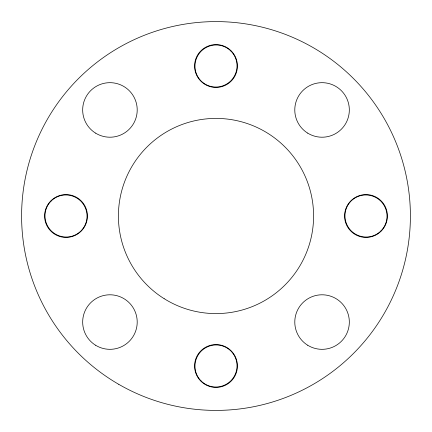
<?xml version="1.0" encoding="UTF-8"?>
<svg xmlns="http://www.w3.org/2000/svg" width="432" height="432" viewBox="0 0 432 432"><rect width="100%" height="100%" fill="white"/><g stroke="black" fill="none" stroke-linecap="round" stroke-linejoin="round"><path stroke-width="0.65" d="M164.149 298.674A97.589 97.589 0 0 0 313.524 219.569A97.589 97.589 0 0 0 170.327 129.757A97.589 97.589 0 0 0 164.149 298.674M118.8 384.356A194.4 194.4 0 0 0 410.4 216A194.4 194.4 0 0 0 118.8 47.644A194.4 194.4 0 0 0 118.8 384.356M307.687 133.121A27.27 27.27 0 0 0 349.315 110.797A27.27 27.27 0 0 0 309.172 85.909A27.27 27.27 0 0 0 307.687 133.121M95.575 133.121A27.27 27.27 0 0 0 137.198 110.797A27.27 27.27 0 0 0 97.054 85.909A27.27 27.27 0 0 0 95.575 133.121M95.575 345.233A27.27 27.27 0 0 0 137.198 322.915A27.27 27.27 0 0 0 97.054 298.026A27.27 27.27 0 0 0 95.575 345.233M307.687 345.233A27.27 27.27 0 0 0 349.315 322.915A27.27 27.27 0 0 0 309.172 298.026A27.27 27.27 0 0 0 307.687 345.233M205.286 384.545A21.427 21.427 0 0 0 237.427 365.99A21.427 21.427 0 0 0 205.286 347.431A21.427 21.427 0 0 0 205.286 384.545M55.296 234.554A21.427 21.427 0 0 0 87.437 216A21.427 21.427 0 0 0 55.296 197.446A21.427 21.427 0 0 0 55.296 234.554M205.286 84.569A21.427 21.427 0 0 0 237.427 66.01A21.427 21.427 0 0 0 205.286 47.455A21.427 21.427 0 0 0 205.286 84.569M355.277 234.554A21.427 21.427 0 0 0 387.412 216A21.427 21.427 0 0 0 355.277 197.446A21.427 21.427 0 0 0 355.277 234.554M51.073 201.064A21.184 20.968 45 0 0 51.187 230.823A21.184 20.968 45 0 0 80.951 230.936A21.184 20.968 45 0 0 80.838 201.177A21.184 20.968 45 0 0 51.073 201.064M201.064 380.927A21.184 20.968 -45 0 0 230.823 380.813A21.184 20.968 -45 0 0 230.936 351.049A21.184 20.968 -45 0 0 201.177 351.162A21.184 20.968 -45 0 0 201.064 380.927M380.927 230.936A21.184 20.968 45 0 0 380.813 201.177A21.184 20.968 45 0 0 351.049 201.064A21.184 20.968 45 0 0 351.162 230.823A21.184 20.968 45 0 0 380.927 230.936M230.936 51.073A21.184 20.968 -45 0 0 201.177 51.187A21.184 20.968 -45 0 0 201.064 80.951A21.184 20.968 -45 0 0 230.823 80.838A21.184 20.968 -45 0 0 230.936 51.073"/></g></svg>
